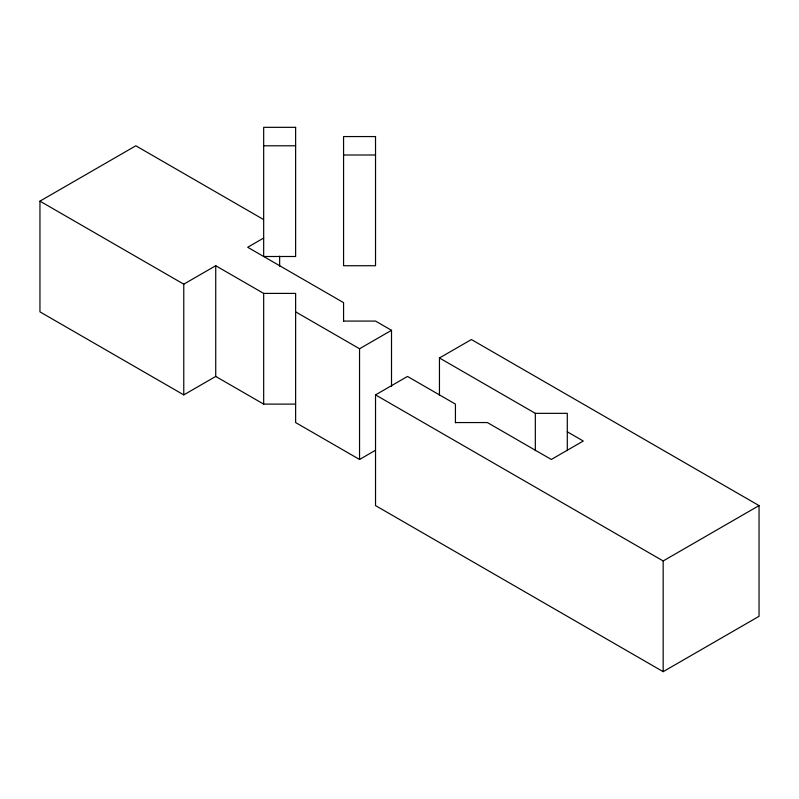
<?xml version="1.0" encoding="UTF-8"?>
<svg xmlns="http://www.w3.org/2000/svg" width="799" height="799" viewBox="0 0 799 799"><rect width="100%" height="100%" fill="white"/><g stroke="black" fill="none" stroke-linecap="round" stroke-linejoin="round"><path stroke-width="1.2" d="M295.63 404.114L263.67 404.114L215.73 376.439L183.77 394.886L39.95 311.86L39.95 201.138L135.83 145.788L263.55 219.525M39.95 201.138L183.77 284.174L215.73 265.727L263.67 293.403L295.63 293.403L295.63 422.571L359.55 459.475L375.53 450.246M263.67 238.042L247.69 247.271L343.57 302.631L343.57 321.288M295.63 311.85L359.55 348.754L391.51 330.307L391.51 386.287M439.45 395.305L439.45 357.982L471.41 339.535L759.05 505.597L759.05 616.309L663.17 671.669L375.53 505.597L375.53 394.886L407.49 376.439L455.43 404.114L455.43 422.771M375.53 394.886L663.17 560.958L759.05 505.597M263.67 145.788L295.63 145.788M343.57 155.006L375.53 155.006M343.57 321.078L375.53 321.078L391.51 330.307M439.45 357.982L535.33 413.343L567.29 413.343L567.29 450.656M455.43 422.561L487.39 422.561L551.31 459.465L583.27 441.018L567.29 431.79M663.17 560.958L663.17 671.669M535.33 413.343L535.33 450.656M359.55 348.754L359.55 459.475M279.65 256.189L279.65 266.137M263.67 293.403L263.67 404.114M215.73 265.727L215.73 376.439M183.77 284.174L183.77 394.886M295.63 127.331L263.67 127.331L263.67 256.499L295.63 256.499L295.63 127.331M375.53 136.559L343.57 136.559L343.57 265.727L375.53 265.727L375.53 136.559"/></g></svg>
